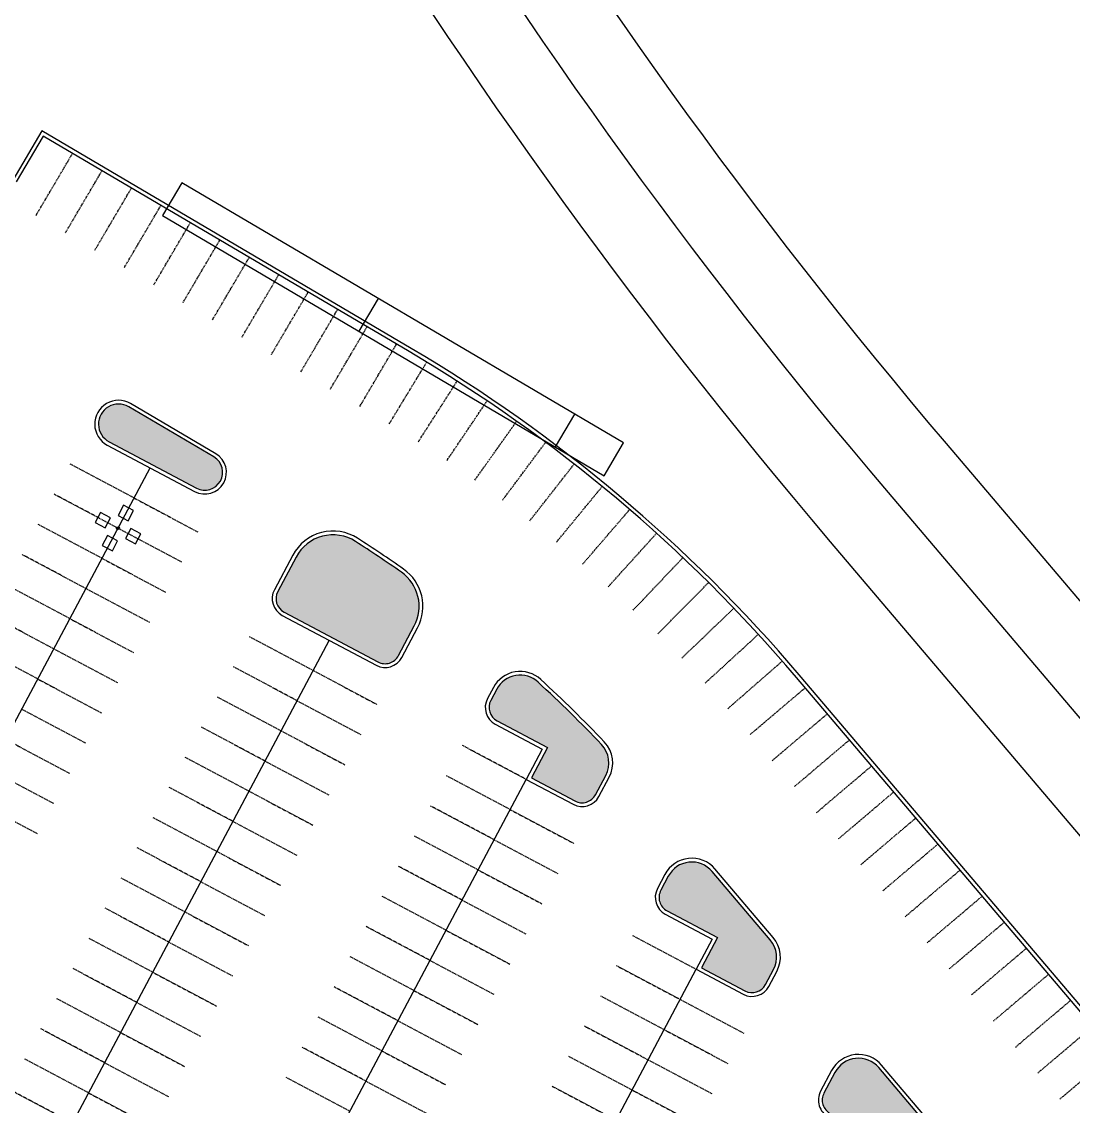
# Model space of a CAD drawing. Header units: feet. Extents: x 4566 to 6562, y 3176 to 5478.
# Drawn here: x 5081.1 to 5358.1, y 4366 to 4651.8 of the extents above; entities that cross this region are included whole.
import ezdxf

# ---------------------------------------------------------------- set-up
doc = ezdxf.new("R2010")
doc.units = ezdxf.units.FT
doc.header["$MEASUREMENT"] = 0
doc.linetypes.add('HIDDEN', pattern=[0.375, 0.25, -0.125])
for name, color, linetype in [('E3BDL', 7, 'Continuous'), ('ECTR-LITE-PKNG', 1, 'Continuous'), ('Fixtures', 1, 'Continuous'), ('P7DRS-H', 92, 'Continuous'), ('PKNG-EOP', 254, 'Continuous'), ('PKNG-STRP-AISLES', 7, 'Continuous'), ('PKNG-STRP-STALLS', 7, 'HIDDEN'), ('PLNT-TURF', 92, 'Continuous')]:
    doc.layers.add(name, color=color, linetype=linetype)

# ---------------------------------------------------------------- blocks, each defined once
blk = doc.blocks.new('40ftLightPole')
at = {"layer": 'Fixtures'}
blk.add_circle((0, 0), 0.3750000000151231, dxfattribs=at)
blk = doc.blocks.new('KVS31000SR5')
at = {"layer": 'Fixtures'}
blk.add_lwpolyline([(1.5, 3), (1.5, 6), (-1.5, 6), (-1.5, 3)], close=True, dxfattribs=at)
blk = doc.blocks.new('Light_Fixture_Vertical_40-ft')
at = {"layer": 'ECTR-LITE-PKNG'}
for name, p, rotation in [('KVS31000SR5', (0, -2.273736754432321e-13, 40), 0.159018628577231), ('KVS31000SR5', (0, -2.273736754432321e-13, 40), 90.15901862810824), ('40ftLightPole', (0, 0), 344.1677341127833), ('KVS31000SR5', (0, -2.273736754432321e-13, 40), 270.1590186281082), ('KVS31000SR5', (0, -2.273736754432321e-13, 40), 180.1590186285772)]:
    blk.add_blockref(name, p, dxfattribs=dict(at, rotation=rotation))

msp = doc.modelspace()

# ---------------------------------------------------------------- hatches: boundary and pattern name
h = msp.add_hatch(color=7)
edge = h.paths.add_edge_path()
edge.add_arc((5129.35055714191, 4533.037006201194), 4.704548830033145, 242.0142838782466, 419.5069426583947)
edge.add_line((5131.737804955074, 4537.090871957816), (5109.315369382532, 4550.295036451697))
edge.add_arc((5106.639159356633, 4545.750474248382), 5.274006610019578, 59.50694265870674, 242.0142838779171)
edge.add_line((5104.164324219662, 4541.09318568449), (5127.142940881833, 4528.882585646844))
h = msp.add_hatch(color=7)
edge = h.paths.add_edge_path()
edge.add_arc((5163.113334618437, 4505.568075295203), 10.99999999999891, 57.34236714426297, 152.0142838783416)
edge.add_line((5153.399623963302, 4510.729841011343), (5148.570585769149, 4501.642276340611))
edge.add_arc((5152.102844189197, 4499.76527062565), 3.999999999998896, 152.0142838783254, 242.0142838783315)
edge.add_line((5150.225838474236, 4496.233012205602), (5174.951647414572, 4483.093972200871))
edge.add_arc((5176.828653129535, 4486.626230620918), 4.000000000000177, 242.0142838782909, 332.0142838783199)
edge.add_line((5180.360911549584, 4484.749224905957), (5184.515538142946, 4492.567642638833))
edge.add_arc((5174.801827487813, 4497.729408354977), 10.99999999999996, 332.0142838783162, 414.9635633895915)
edge.add_arc((4980.18285942655, 4220.160574962478), 350.0000000001526, 54.96356338959191, 57.3423671442684)
h = msp.add_hatch(color=7)
edge = h.paths.add_edge_path()
edge.add_line((5215.350866235248, 4452.56688392375), (5226.830706100404, 4446.466615350123))
edge.add_arc((5228.707711815367, 4449.998873770171), 4.00000000000098, 242.014283878297, 332.0142838782908)
edge.add_line((5232.239970235415, 4448.121868055208), (5234.946214041331, 4453.214634898672))
edge.add_arc((5228.764761806248, 4456.499394899855), 6.999999999998653, 332.0142838783005, 403.5537265643509)
edge.add_arc((4980.182859426634, 4220.160574962631), 349.9999999999806, 43.55372656435557, 47.38808584568108)
edge.add_arc((5212.403813277813, 4472.593592994019), 7.0000000000003, 47.38808584568222, 152.0142838783075)
edge.add_line((5206.222361042729, 4475.878352995202), (5204.672907313646, 4472.962500934974))
edge.add_arc((5208.205165733694, 4471.085495220012), 4.000000000000126, 152.01428387832, 242.0142838783085)
edge.add_line((5206.328160018732, 4467.553236799964), (5219.57412909391, 4460.514465368859))
edge.add_line((5219.57412909391, 4460.514465368859), (5215.350866235248, 4452.56688392375))
h = msp.add_hatch(color=7)
edge = h.paths.add_edge_path()
edge.add_arc((5257.593829288944, 4423.378406963301), 6.999999999999125, 40.32751978856813, 152.0142838783005)
edge.add_line((5251.412377053862, 4426.663166964485), (5249.43500163857, 4422.942027010257))
edge.add_arc((5252.967260058617, 4421.065021295295), 3.99999999999975, 152.0142838783023, 242.0142838783315)
edge.add_line((5251.090254343657, 4417.532762875247), (5264.336223418837, 4410.49399144414))
edge.add_line((5264.336223418837, 4410.49399144414), (5260.112960560173, 4402.546409999029))
edge.add_line((5260.112960560173, 4402.546409999029), (5271.592800425326, 4396.446141425405))
edge.add_arc((5273.469806140288, 4399.978399845454), 4.00000000000093, 242.0142838783261, 332.0142838782732)
edge.add_line((5277.002064560334, 4398.10139413049), (5279.097232975585, 4402.044203796539))
edge.add_arc((5272.915780740504, 4405.328963797726), 6.999999999999557, 332.0142838782707, 400.3275197885577)
edge.add_line((5278.252283811286, 4409.859055957441), (5262.930332359726, 4427.908499123017))
h = msp.add_hatch(color=7)
edge = h.paths.add_edge_path()
edge.add_line((5294.058163555012, 4364.122349580387), (5307.304618987931, 4357.086121179168))
edge.add_line((5307.304618987931, 4357.086121179168), (5303.081149081377, 4349.138649574772))
edge.add_line((5303.081149081377, 4349.138649574772), (5314.56266977758, 4343.039916036514))
edge.add_arc((5316.439092877574, 4346.57248399054), 3.999999999999992, 242.0237338992709, 332.0127917716273)
edge.add_line((5319.971302415113, 4344.695386288525), (5322.977562572196, 4350.352385808466))
edge.add_arc((5316.7961958815, 4353.637306786991), 6.999999999999334, 332.0127917716441, 400.3275197885682)
edge.add_line((5322.132698952282, 4358.167398946707), (5306.810906175242, 4376.21665519179))
edge.add_arc((5301.47440310446, 4371.686563032073), 6.999999999999714, 40.3275197885738, 152.0127917716542)
edge.add_line((5295.293036413764, 4374.971484010596), (5292.402377117464, 4369.532015236427))
edge.add_arc((5295.934586655005, 4367.654917534413), 3.999999999999734, 152.012791771645, 242.0237338992885)

# ---------------------------------------------------------------- linework, layer by layer
at = {"layer": 'E3BDL', "flags": 128}
for points in [[(6407.700730090788, 3776.824301945307), (6186.831483993366, 3853.723764078291, 0.0005942090255041725), (6186.786571939674, 3853.739341169794), (6062.146251259227, 3896.803145385315), (5993.703045102872, 3920.45058799224, -0.01128710172887958), (5960.690244748199, 3932.697545584722, -0.1228974265183105), (5653.783264341105, 4152.905733658756), (5324.628124354151, 4540.654448992572, -0.0823258084918297), (5083.210619976485, 4943.177479995622), (4938.625467595842, 5477.749283428833)], [(6445.731671126387, 3742.405629555026), (6180.255321553661, 3834.835829104699), (6055.615000873214, 3877.899633320219), (5987.171794716859, 3901.547075927145, -0.01128710172887958), (5953.312502871531, 3914.108061331488, -0.1228974265183105), (5638.536112710408, 4139.962613202291), (5309.380972723453, 4527.711328536108, -0.08252009987672353), (5064.195528453743, 4936.879040424893), (4919.31916689956, 5472.527525733887)], [(6388.043808005272, 3741.313120429762), (6173.701605884665, 3815.940078898229), (6049.083750487201, 3858.996121255124), (5980.640544330846, 3882.64356386205, -0.01128710172887959), (5945.934760994864, 3895.518577078253, -0.1228974265183103), (5623.288961079711, 4127.019492745828), (5294.133821092755, 4514.768208079645, -0.08252009987672351), (5045.586737430784, 4929.550132138945, -0.02776633191886751), (5044.889227757461, 4931.657282729947), (4900.012866203278, 5467.305768038941)]]:
    msp.add_lwpolyline(points, format="xyb", dxfattribs=at)
at = {"layer": 'P7DRS-H'}
for p, q in [((5123.268817218805, 4609.275970352568), (5118.194477681862, 4600.659063815768)), ((5239.597055465527, 4540.77238660387), (5123.268817218805, 4609.275970352568)), ((5118.194477681862, 4600.659063815768), (5234.522715928585, 4532.155480067078)), ((5174.970256439572, 4578.829933130932), (5169.895916902629, 4570.213026594131)), ((5226.67169566034, 4548.383895909295), (5221.597356123397, 4539.766989372495)), ((5234.522715928585, 4532.155480067078), (5239.597055465527, 4540.77238660387))]:
    msp.add_line(p, q, dxfattribs=at)
at = {"layer": 'PKNG-EOP'}
for p, q in [((5086.767724383588, 4621.598398494605), (5079.663649031874, 4609.53472934309)), ((5183.15644090418, 4564.836836434405), (5086.767724383588, 4621.598398494605)), ((5378.657760772654, 4368.84131733835), (5285.125892042766, 4479.022984089298))]:
    msp.add_line(p, q, dxfattribs=at)
msp.add_lwpolyline([(5126.673689453092, 4527.999521041832, 0.9783552573946374), (5132.245238908768, 4537.952562611495), (5109.822803336226, 4551.156727105375, 1.022123602282287), (5103.695072790922, 4540.210121079477)], format="xyb", close=True, dxfattribs=at)
at = {"layer": 'PKNG-EOP', "flags": 128}
for points in [[(5169.588749669475, 4515.670995660957, 0.4383029139190772), (5152.516559358291, 4511.199092440082), (5147.687521164138, 4502.111527769352, 0.414213562373048), (5149.756587045496, 4495.34994760059), (5174.482395985832, 4482.210907595859, 0.414213562373095), (5181.243976154595, 4484.279973477217), (5185.398602747958, 4492.098391210091, 0.3786130533114495), (5181.690994498828, 4507.554853784794, 0.01037986220116217)], [(5213.998550201496, 4452.153070747478), (5226.361454671664, 4445.58355074511, 0.414213562373095), (5233.123034840427, 4447.652616626468), (5235.829278646343, 4452.745383469933, 0.3226994276441911), (5234.562590433176, 4462.011670583523, 0.01673210973862329), (5217.820045437608, 4478.481243560349, 0.4911193836825449), (5205.339296437717, 4476.347604423941), (5203.789842708634, 4473.431752363715, 0.4142135623730949), (5205.858908589992, 4466.670172194952), (5218.221813060159, 4460.100652192586)], [(5263.692689941267, 4428.555655145835, 0.5299575537187838), (5250.529312448849, 4427.132418393225), (5248.551937033558, 4423.411278438997, 0.4142135623730949), (5250.621002914916, 4416.649698270235), (5262.983907385084, 4410.080178267867), (5258.76064452642, 4402.132596822757), (5271.123548996586, 4395.563076820393, 0.414213562373095), (5277.885129165348, 4397.632142701751), (5279.980297580598, 4401.574952367799, 0.3072258084146871), (5279.014641392826, 4410.506211980259)], [(5293.589057780014, 4363.239207591881), (5305.952202549258, 4356.672174562234), (5301.728732642705, 4348.724702957837), (5314.093564002582, 4342.156774048007, 0.4141576278584974), (5320.854354799498, 4344.226111863021), (5323.86061495658, 4349.88311138296, 0.3072329334876775), (5322.895056533823, 4358.814554969525), (5307.573263756782, 4376.863811214605, 0.5299492146852383), (5294.409984029378, 4375.4407584361), (5291.51932473308, 4370.001289661933, 0.4142694991000838)]]:
    msp.add_lwpolyline(points, format="xyb", close=True, dxfattribs=at)
at = {"layer": 'PKNG-EOP'}
msp.add_arc((4980.182859426634, 4220.160574962605), 399.9999999999982, 40.32751978857078, 59.50694265832203, dxfattribs=at)
at = {"layer": 'PKNG-STRP-AISLES'}
for p, q in [((4997.150838503376, 4312.589214641066), (5114.93294711723, 4534.238430499088)), ((5052.783908619135, 4283.026374630419), (5162.119491515661, 4488.780427598224)), ((5112.640241593555, 4261.411116064875), (5213.998550201497, 4452.153070747479)), ((5174.295387353195, 4243.1809679207), (5258.760644526419, 4402.132596822757))]:
    msp.add_line(p, q, dxfattribs=at)
at = {"layer": 'PKNG-STRP-STALLS'}
for p, q in [((5084.88169514652, 4600.659370491448), (5094.522940266703, 4617.031492911358)), ((5092.636911029635, 4596.092464908203), (5102.278156149819, 4612.464587328113)), ((5100.392126912751, 4591.525559324958), (5110.033372032934, 4607.897681744868)), ((5108.147342795867, 4586.958653741713), (5117.78858791605, 4603.330776161623)), ((5115.902558678983, 4582.391748158468), (5125.543803799166, 4598.763870578378)), ((5123.657774562099, 4577.824842575223), (5133.299019682282, 4594.196964995133)), ((5131.412990445215, 4573.257936991978), (5141.054235565398, 4589.630059411888)), ((5139.168206328331, 4568.691031408733), (5148.809451448514, 4585.063153828643)), ((5146.923422211446, 4564.124125825488), (5156.56466733163, 4580.496248245398)), ((5154.678638094562, 4559.557220242243), (5164.319883214745, 4575.929342662153)), ((5162.433853977678, 4554.990314658998), (5172.075099097861, 4571.362437078908)), ((5170.189069860794, 4550.423409075753), (5179.830314980977, 4566.795531495663)), ((5177.924415834908, 4545.828007889559), (5187.785543319837, 4562.068641027648)), ((5185.561464458058, 4541.066524728802), (5195.803442136791, 4557.06970857541)), ((5193.08391691928, 4536.125984016368), (5203.701030022588, 4551.882789192278)), ((5200.487575876883, 4531.009142451299), (5211.473900319285, 4546.510777050473)), ((5207.768310273012, 4525.718855104135), (5219.117715958264, 4540.956669599383)), ((5110.709684258565, 4526.290849053979), (5093.931456763336, 4535.206626200047)), ((5214.922057638654, 4520.258073823853), (5226.628211880198, 4535.223565893049)), ((5221.944826360414, 4514.629845590813), (5234.001197414856, 4529.314664860985)), ((5106.486421399902, 4518.343267608871), (5089.708193904673, 4527.259044754939)), ((5110.709684258565, 4526.290849053979), (5127.487911753795, 4517.375071907911)), ((5228.832697907726, 4508.837310816614), (5241.232558619381, 4523.233263523245)), ((5102.263158541238, 4510.395686163763), (5085.484931046009, 4519.311463309832)), ((5106.486421399902, 4518.343267608871), (5123.264648895131, 4509.427490462803)), ((5235.581829019292, 4502.883701591834), (5248.318260573782, 4516.982755150772)), ((5098.039895682575, 4502.448104718655), (5081.261668187345, 4511.363881864726)), ((5102.26315854124, 4510.395686163762), (5119.041386036469, 4501.479909017694)), ((5242.188453847541, 4496.772339882584), (5255.254349632311, 4510.566627372032)), ((5093.816632823909, 4494.500523273548), (5077.038405328681, 4503.416300419616)), ((5248.648886059865, 4490.506635676949), (5262.036955629501, 4503.988460227009)), ((5098.039895682576, 4502.448104718654), (5114.818123177805, 4493.532327572586)), ((5254.959520895504, 4484.090085082296), (5268.662294039621, 4497.25192416963)), ((5089.593369965247, 4486.55294182844), (5072.815142470017, 4495.468718974507)), ((5093.81663282391, 4494.500523273547), (5110.59486031914, 4485.584746127479)), ((5157.896228656997, 4480.832846153116), (5141.118001161767, 4489.748623299186)), ((5261.11683717692, 4477.52626837453), (5275.126668088352, 4490.360778019744)), ((5085.370107106583, 4478.605360383332), (5068.591879611352, 4487.521137529399)), ((5089.593369965248, 4486.552941828438), (5106.371597460476, 4477.637164682369)), ((5267.117399274513, 4470.818848000389), (5281.426470815483, 4483.31886686579)), ((5267.117399274513, 4470.818848000389), (5281.426470815484, 4483.31886686579)), ((5153.672965798333, 4472.885264708011), (5136.894738303105, 4481.801041854081)), ((5157.896228656999, 4480.832846153116), (5174.674456152228, 4471.917069007046)), ((5085.370107106583, 4478.60536038333), (5102.148334601813, 4469.689583237261)), ((5272.969268427822, 4463.984406871305), (5287.454062477087, 4476.280371304822)), ((5149.44970293967, 4464.937683262903), (5132.671475444439, 4473.85346040897)), ((5153.672965798334, 4472.885264708009), (5170.451193293563, 4463.969487561941)), ((5081.146844247918, 4470.657778938222), (5097.925071743149, 4461.742001792152)), ((5278.793672633174, 4457.123188637442), (5293.278466682438, 4469.41915307096)), ((5145.226440081005, 4456.990101817792), (5128.448212585777, 4465.905878963862)), ((5149.449702939671, 4464.937683262901), (5166.227930434899, 4456.021906116831)), ((5076.923581389255, 4462.710197493113), (5093.701808884483, 4453.794420347045)), ((5213.998550201492, 4452.153070747478), (5197.220322706265, 4461.068847893545)), ((5284.618076838525, 4450.261970403579), (5299.102870887789, 4462.557934837097)), ((5141.003177222342, 4449.042520372685), (5124.224949727111, 4457.958297518754)), ((5072.700318530591, 4454.762616048005), (5089.47854602582, 4445.846838901935)), ((5145.226440081006, 4456.990101817792), (5162.004667576236, 4448.074324671723)), ((5290.442481043876, 4443.400752169716), (5304.92727509314, 4455.696716603234)), ((5209.775287342829, 4444.20548930237), (5192.997059847601, 4453.121266448437)), ((5136.779914363677, 4441.094938927577), (5120.001686868449, 4450.010716073645)), ((5141.003177222342, 4449.042520372685), (5157.781404717572, 4440.126743226615)), ((5296.266885249227, 4436.539533935853), (5310.751679298492, 4448.835498369371)), ((5068.477055671927, 4446.815034602897), (5085.255283167157, 4437.899257456827)), ((5205.552024484166, 4436.257907857262), (5188.773796988938, 4445.173685003329)), ((5209.775287342831, 4444.20548930237), (5226.55351483806, 4435.289712156299)), ((5132.556651505013, 4433.147357482468), (5115.778424009783, 4442.063134628537)), ((5136.779914363678, 4441.094938927575), (5153.558141858907, 4432.179161781507)), ((5302.091289454578, 4429.67831570199), (5316.576083503843, 4441.974280135508)), ((5201.328761625502, 4428.310326412154), (5184.550534130272, 4437.226103558222)), ((5205.552024484167, 4436.257907857262), (5222.330251979394, 4427.342130711191)), ((5307.915693659929, 4422.817097468127), (5322.400487709194, 4435.113061901645)), ((5128.333388646348, 4425.199776037361), (5111.55516115112, 4434.115553183429)), ((5132.556651505013, 4433.147357482468), (5149.334879000244, 4424.231580336397)), ((5197.105498766838, 4420.362744967045), (5180.32727127161, 4429.278522113113)), ((5124.110125787685, 4417.252194592253), (5107.331898292455, 4426.16797173832)), ((5201.328761625503, 4428.310326412152), (5218.106989120731, 4419.394549266083)), ((5313.74009786528, 4415.955879234264), (5328.224891914545, 4428.251843667782)), ((5128.33338864635, 4425.199776037359), (5145.11161614158, 4416.28399889129)), ((5192.882235908175, 4412.415163521937), (5176.104008412944, 4421.330940668004)), ((5197.105498766839, 4420.362744967045), (5213.883726262067, 4411.446967820975)), ((5319.564502070632, 4409.094661000401), (5334.049296119896, 4421.390625433919)), ((5119.886862929021, 4409.304613147143), (5103.108635433792, 4418.220390293213)), ((5124.110125787686, 4417.252194592251), (5140.888353282915, 4408.336417446182)), ((5325.388906275983, 4402.233442766538), (5339.873700325247, 4414.529407200056)), ((5188.65897304951, 4404.467582076828), (5171.880745554281, 4413.383359222896)), ((5192.882235908175, 4412.415163521937), (5209.660463403403, 4403.499386375867)), ((5115.663600070357, 4401.357031702035), (5098.88537257513, 4410.272808848105)), ((5119.886862929023, 4409.304613147141), (5136.665090424252, 4400.388836001072)), ((5241.982417031189, 4411.048373968829), (5258.76064452642, 4402.13259682276)), ((5331.213310481334, 4395.372224532675), (5345.698104530598, 4407.668188966193)), ((5184.435710190845, 4396.520000631721), (5167.657482695616, 4405.435777777788)), ((5188.658973049512, 4404.467582076828), (5205.437200544739, 4395.551804930759)), ((5237.759154172526, 4403.10079252372), (5254.537381667757, 4394.185015377651)), ((5111.440337211694, 4393.409450256926), (5094.662109716463, 4402.325227402996)), ((5115.663600070357, 4401.357031702035), (5132.441827565587, 4392.441254555966)), ((5337.037714686685, 4388.511006298812), (5351.522508735949, 4400.80697073233)), ((5180.21244733218, 4388.572419186613), (5163.434219836952, 4397.488196332679)), ((5107.217074353029, 4385.461868811818), (5090.4388468578, 4394.377645957887)), ((5184.435710190847, 4396.520000631721), (5201.213937686075, 4387.60422348565)), ((5233.535891313863, 4395.153211078613), (5250.314118809093, 4386.237433932545)), ((5111.440337211694, 4393.409450256926), (5128.218564706923, 4384.493673110858)), ((5254.537381667757, 4394.185015377651), (5271.315609162984, 4385.269238231583)), ((5342.862118892036, 4381.649788064949), (5357.346912941301, 4393.945752498467)), ((5175.989184473517, 4380.624837741503), (5159.210956978288, 4389.540614887572)), ((5102.993811494366, 4377.514287366709), (5086.215583999136, 4386.430064512779)), ((5180.212447332183, 4388.572419186611), (5196.990674827412, 4379.656642040542)), ((5229.312628455199, 4387.205629633504), (5246.090855950428, 4378.289852487435)), ((5250.314118809093, 4386.237433932545), (5267.092346304321, 4377.321656786477)), ((5348.686523097387, 4374.788569831087), (5363.171317146652, 4387.084534264604)), ((5107.21707435303, 4385.461868811818), (5123.995301848259, 4376.546091665748)), ((5171.765921614851, 4372.677256296395), (5154.987694119623, 4381.593033442463)), ((5175.989184473518, 4380.624837741503), (5192.767411968747, 4371.709060595434)), ((5354.510927302738, 4367.927351597224), (5368.995721352003, 4380.223316030741)), ((5098.770548635701, 4369.566705921602), (5081.992321140472, 4378.482483067672)), ((5102.993811494366, 4377.514287366709), (5119.772038989595, 4368.59851022064)), ((5225.089365596534, 4379.258048188396), (5241.867593091764, 4370.342271042335)), ((5246.090855950428, 4378.289852487435), (5262.869083445656, 4369.374075341367)), ((5167.542658756188, 4364.729674851287), (5150.764431260959, 4373.645451997355)), ((5171.765921614859, 4372.677256296395), (5188.544149110086, 4363.761479150325)), ((5094.547285777036, 4361.619124476494), (5077.769058281806, 4370.534901622564)), ((5098.770548635704, 4369.566705921602), (5115.548776130931, 4360.650928775533)), ((5220.866102737871, 4371.310466743287), (5237.644330233099, 4362.394689597219)), ((5241.867593091764, 4370.342271042326), (5258.645820586992, 4361.426493896258))]:
    msp.add_line(p, q, dxfattribs=at)
at = {"layer": 'PLNT-TURF'}
for p, q in [((5086.413467683602, 4622.967523101978), (5078.801958378193, 4610.042163296784)), ((5183.663874857874, 4565.698527088085), (5086.413467683602, 4622.967523101978)), ((5379.420118354195, 4369.488473361166), (5285.888249624307, 4479.670140112114))]:
    msp.add_line(p, q, dxfattribs=at)
msp.add_lwpolyline([(5127.142940881833, 4528.882585646844, 0.9783552573957743), (5131.737804955074, 4537.090871957816), (5109.315369382532, 4550.295036451697, 1.02212360227538), (5104.164324219662, 4541.09318568449)], format="xyb", close=True, dxfattribs=at)
at = {"layer": 'PLNT-TURF', "flags": 128}
for points in [[(5169.049131748555, 4514.829085630477, 0.4383029139191161), (5153.399623963302, 4510.729841011343), (5148.570585769149, 4501.642276340611, 0.4142135623730611), (5150.225838474236, 4496.233012205602), (5174.951647414572, 4483.093972200871, 0.4142135623732412), (5180.360911549584, 4484.749224905957), (5184.515538142946, 4492.567642638833, 0.3786130533114165), (5181.11689724791, 4506.736066665643, 0.0103798622011577)], [(5215.350866235248, 4452.56688392375), (5226.830706100404, 4446.466615350123, 0.4142135623731236), (5232.239970235415, 4448.121868055208), (5234.946214041331, 4453.214634898672, 0.3226994276442024), (5233.837861854811, 4461.322636123063, 0.01673210973862575), (5217.143016417634, 4477.745287239558, 0.4911193836824717), (5206.222361042729, 4475.878352995202), (5204.672907313646, 4472.962500934974, 0.4142135623730609), (5206.328160018732, 4467.553236799964), (5219.57412909391, 4460.514465368859)], [(5262.930332359726, 4427.908499123017, 0.5299575537186944), (5251.412377053862, 4426.663166964485), (5249.43500163857, 4422.942027010257, 0.4142135623731787), (5251.090254343657, 4417.532762875247), (5264.336223418837, 4410.49399144414), (5260.112960560173, 4402.546409999029), (5271.592800425326, 4396.446141425405, 0.4142135623728533), (5277.002064560334, 4398.10139413049), (5279.097232975585, 4402.044203796539, 0.3072258084146945), (5278.252283811286, 4409.859055957441)], [(5294.058163555012, 4364.122349580387), (5307.304618987931, 4357.086121179168), (5303.081149081377, 4349.138649574772), (5314.56266977758, 4343.039916036514, 0.4141576278586105), (5319.971302415113, 4344.695386288525), (5322.977562572196, 4350.352385808466, 0.3072329334875612), (5322.132698952282, 4358.167398946707), (5306.810906175242, 4376.21665519179, 0.5299492146852887), (5295.293036413764, 4374.971484010596), (5292.402377117464, 4369.532015236427, 0.4142694990999982)]]:
    msp.add_lwpolyline(points, format="xyb", close=True, dxfattribs=at)
at = {"layer": 'PLNT-TURF'}
msp.add_arc((4980.182859426634, 4220.160574962605), 400.9999999999982, 40.32751978857078, 59.50694265832203, dxfattribs=at)

# ---------------------------------------------------------------- block references
at = {"rotation": 332.0142838783129}
msp.add_blockref('Light_Fixture_Vertical_40-ft', (5106.486421399902, 4518.343267608871), dxfattribs=at)

doc.saveas('drawing.dxf')
